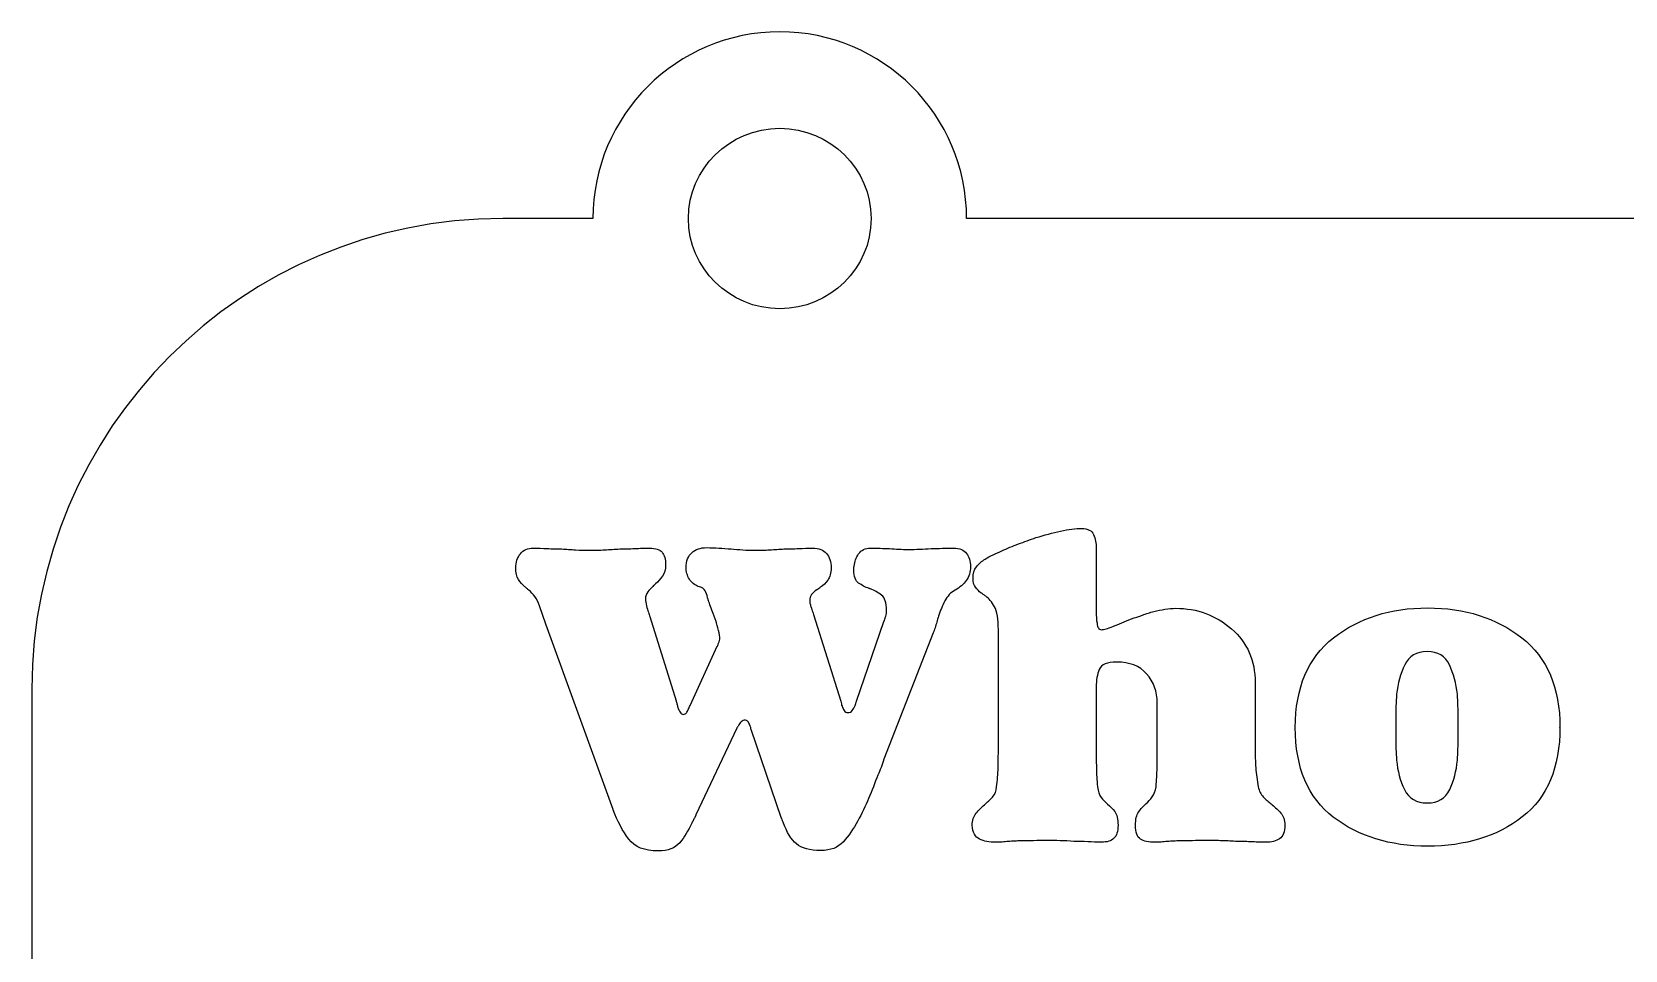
# Model space of a CAD drawing. Extents: x 0 to 771, y 958 to 1701.
# Drawn here: x 0.1 to 96.8, y 1537.2 to 1592.9 of the extents above; entities that cross this region are included whole.
import ezdxf

# ---------------------------------------------------------------- set-up
doc = ezdxf.new("R2010")
doc.units = 0
doc.layers.add('H0114_Printing', color=7, linetype='CONTINUOUS')

msp = doc.modelspace()

# ---------------------------------------------------------------- linework, layer by layer
at = {"layer": 'H0114_Printing', "color": 1}
for points in [[(34.183799, 1581.60936), (28.702799, 1581.60936)], [(117.839797, 1581.60936), (56.860799, 1581.60936)], [(0.1248, 1553.032361), (0.1248, 1525.148362)]]:
    msp.add_lwpolyline(points, dxfattribs=at)
msp.add_lwpolyline([(45.522799, 1576.129361)], close=True, dxfattribs=at)
at = {"layer": 'H0114_Printing', "color": 4}
for points in [[(64.727498, 1561.588961), (64.727498, 1557.691961), (64.753498, 1557.188961)], [(39.837299, 1560.314561), (39.837299, 1560.395561)], [(50.016299, 1560.253561), (50.016299, 1560.373561)], [(35.410299, 1545.710561), (31.328299, 1556.976561), (30.930299, 1558.089561)], [(37.637299, 1557.426561), (39.227299, 1552.310561)], [(47.577299, 1557.559561), (49.220299, 1552.284561)], [(50.175299, 1552.284561), (51.845299, 1557.135561)], [(54.840299, 1556.446561), (51.845299, 1548.759561)], [(58.789499, 1549.421961), (58.789499, 1556.631961)], [(40.075299, 1552.019561), (41.719299, 1555.624561)], [(64.727498, 1553.155961), (64.727498, 1552.676961), (64.727498, 1549.433961)], [(74.376498, 1553.424961), (74.376498, 1549.421961)], [(68.438498, 1549.407961), (68.438498, 1552.171961)], [(82.911398, 1551.330061), (82.911398, 1550.085061)], [(86.701398, 1550.058061), (86.701398, 1550.721061), (86.701398, 1551.357061)], [(42.912299, 1550.641561), (40.420299, 1545.392561)], [(45.616299, 1545.233561), (43.813299, 1550.508561)], [(92.877398, 1550.694061), (92.877398, 1550.721061)], [(58.789499, 1549.395961), (58.789499, 1549.421961)], [(35.410299, 1545.684561), (35.410299, 1545.710561)]]:
    msp.add_lwpolyline(points, dxfattribs=at)
at = {"layer": 'H0114_Printing', "color": 1}
for points in [[(45.522799, 1592.94836), (39.259799, 1592.94836), (34.183799, 1587.87236), (34.183799, 1581.60936)], [(56.860799, 1581.60936), (56.860799, 1587.87236), (51.784799, 1592.94836), (45.522799, 1592.94836)], [(39.977799, 1581.60936), (39.977799, 1584.63636), (42.459799, 1587.09036), (45.522799, 1587.09036)], [(45.522799, 1587.09036), (48.584799, 1587.09036), (51.066799, 1584.63636), (51.066799, 1581.60936)], [(28.702799, 1581.60936), (12.9198, 1581.60936), (0.1248, 1568.815361), (0.1248, 1553.032361)], [(45.522799, 1576.129361), (42.459799, 1576.129361), (39.977799, 1578.583361), (39.977799, 1581.60936)], [(51.066799, 1581.60936), (51.066799, 1578.583361), (48.584799, 1576.129361), (45.522799, 1576.129361)]]:
    msp.add_open_spline(points, degree=3, dxfattribs=at)
at = {"layer": 'H0114_Printing', "color": 4}
for points in [[(60.008498, 1561.839961), (60.362498, 1561.972961), (60.715498, 1562.100961), (61.069498, 1562.224961)], [(61.069498, 1562.224961), (61.581498, 1562.383961), (62.080498, 1562.516961), (62.566498, 1562.622961)], [(62.566498, 1562.622961), (63.052498, 1562.727961), (63.481498, 1562.780961), (63.852498, 1562.780961)], [(63.852498, 1562.780961), (64.223498, 1562.780961), (64.462498, 1562.657961), (64.567498, 1562.409961)], [(64.567498, 1562.409961), (64.674498, 1562.162961), (64.727498, 1561.888961), (64.727498, 1561.588961)], [(29.499299, 1560.395561), (29.499299, 1560.731561), (29.591299, 1561.014561), (29.777299, 1561.244561)], [(29.777299, 1561.244561), (29.963299, 1561.473561), (30.223299, 1561.588561), (30.559299, 1561.588561)], [(30.559299, 1561.588561), (30.842299, 1561.588561), (31.125299, 1561.579561), (31.407299, 1561.561561)], [(31.407299, 1561.561561), (31.690299, 1561.544561), (31.981299, 1561.535561), (32.282299, 1561.535561)], [(32.282299, 1561.535561), (32.564299, 1561.517561), (32.847299, 1561.499561), (33.131299, 1561.482561)], [(33.131299, 1561.482561), (33.413299, 1561.464561), (33.696299, 1561.455561), (33.978299, 1561.455561)], [(33.978299, 1561.455561), (34.279299, 1561.455561), (34.584299, 1561.464561), (34.893299, 1561.482561)], [(34.893299, 1561.482561), (35.202299, 1561.499561), (35.507299, 1561.517561), (35.807299, 1561.535561)], [(35.807299, 1561.535561), (36.108299, 1561.535561), (36.413299, 1561.544561), (36.722299, 1561.561561)], [(36.722299, 1561.561561), (37.031299, 1561.579561), (37.336299, 1561.588561), (37.637299, 1561.588561)], [(37.637299, 1561.588561), (37.990299, 1561.588561), (38.237299, 1561.504561), (38.379299, 1561.336561)], [(38.379299, 1561.336561), (38.520299, 1561.168561), (38.591299, 1560.916561), (38.591299, 1560.581561)], [(39.837299, 1560.395561), (39.837299, 1560.802561), (39.952299, 1561.106561), (40.181299, 1561.310561)], [(40.181299, 1561.310561), (40.411299, 1561.513561), (40.711299, 1561.615561), (41.083299, 1561.615561)], [(41.083299, 1561.615561), (41.330299, 1561.615561), (41.577299, 1561.606561), (41.825299, 1561.588561)], [(41.825299, 1561.588561), (42.072299, 1561.570561), (42.320299, 1561.552561), (42.567299, 1561.535561)], [(42.567299, 1561.535561), (42.797299, 1561.517561), (43.035299, 1561.499561), (43.283299, 1561.482561)], [(43.283299, 1561.482561), (43.530299, 1561.464561), (43.777299, 1561.455561), (44.025299, 1561.455561)], [(44.025299, 1561.455561), (44.325299, 1561.455561), (44.622299, 1561.464561), (44.913299, 1561.482561)], [(44.913299, 1561.482561), (45.205299, 1561.499561), (45.491299, 1561.517561), (45.774299, 1561.535561)], [(45.774299, 1561.535561), (46.074299, 1561.535561), (46.371299, 1561.544561), (46.663299, 1561.561561)], [(46.663299, 1561.561561), (46.954299, 1561.579561), (47.241299, 1561.588561), (47.524299, 1561.588561)], [(47.524299, 1561.588561), (47.895299, 1561.588561), (48.173299, 1561.482561), (48.359299, 1561.270561)], [(48.359299, 1561.270561), (48.545299, 1561.058561), (48.637299, 1560.766561), (48.637299, 1560.395561)], [(50.042299, 1560.494561), (50.060299, 1560.760561), (50.148299, 1561.009561), (50.308299, 1561.241561)], [(50.308299, 1561.241561), (50.466299, 1561.472561), (50.705299, 1561.588561), (51.023299, 1561.588561)], [(51.023299, 1561.588561), (51.217299, 1561.588561), (51.412299, 1561.583561), (51.606299, 1561.575561)], [(51.606299, 1561.575561), (51.801299, 1561.566561), (51.995299, 1561.561561), (52.189299, 1561.561561)], [(52.189299, 1561.561561), (52.365299, 1561.544561), (52.551299, 1561.530561), (52.746299, 1561.522561)], [(52.746299, 1561.522561), (52.940299, 1561.513561), (53.134299, 1561.508561), (53.329299, 1561.508561)], [(53.329299, 1561.508561), (53.559299, 1561.508561), (53.789299, 1561.513561), (54.018299, 1561.522561)], [(54.018299, 1561.522561), (54.248299, 1561.530561), (54.478299, 1561.544561), (54.708299, 1561.561561)], [(54.708299, 1561.561561), (54.937299, 1561.561561), (55.167299, 1561.566561), (55.397299, 1561.575561)], [(55.397299, 1561.575561), (55.626299, 1561.583561), (55.856299, 1561.588561), (56.086299, 1561.588561)], [(56.086299, 1561.588561), (56.439299, 1561.588561), (56.696299, 1561.482561), (56.855299, 1561.270561)], [(56.855299, 1561.270561), (57.013299, 1561.058561), (57.093299, 1560.793561), (57.093299, 1560.475561)], [(57.464499, 1560.455961), (57.605499, 1560.643961), (57.782499, 1560.799961), (57.994499, 1560.925961)], [(57.994499, 1560.925961), (58.135499, 1561.014961), (58.294499, 1561.097961), (58.471499, 1561.177961)], [(58.471499, 1561.177961), (58.647499, 1561.256961), (58.825499, 1561.340961), (59.001499, 1561.428961)], [(59.001499, 1561.428961), (59.319499, 1561.570961), (59.655499, 1561.707961), (60.008498, 1561.839961)], [(29.658299, 1559.685561), (29.552299, 1559.854561), (29.499299, 1560.091561), (29.499299, 1560.395561)], [(38.591299, 1560.581561), (38.591299, 1560.294561), (38.529299, 1560.061561), (38.406299, 1559.883561)], [(40.089299, 1559.630561), (39.938299, 1559.835561), (39.854299, 1560.063561), (39.837299, 1560.314561)], [(48.637299, 1560.395561), (48.637299, 1560.072561), (48.571299, 1559.822561), (48.439299, 1559.643561)], [(50.016299, 1560.373561), (50.016299, 1560.418561), (50.024299, 1560.458561), (50.042299, 1560.494561)], [(50.308299, 1559.466561), (50.113299, 1559.599561), (50.016299, 1559.862561), (50.016299, 1560.253561)], [(57.093299, 1560.475561), (57.093299, 1560.137561), (57.009299, 1559.852561), (56.841299, 1559.621561)], [(57.251499, 1559.771961), (57.251499, 1560.040961), (57.322499, 1560.267961), (57.464499, 1560.455961)], [(30.055299, 1559.242561), (29.896299, 1559.368561), (29.764299, 1559.514561), (29.658299, 1559.685561)], [(30.174299, 1559.135561), (30.130299, 1559.171561), (30.091299, 1559.206561), (30.055299, 1559.242561)], [(30.294299, 1559.028561), (30.259299, 1559.063561), (30.219299, 1559.099561), (30.174299, 1559.135561)], [(30.652299, 1558.639561), (30.537299, 1558.791561), (30.418299, 1558.920561), (30.294299, 1559.028561)], [(37.822299, 1559.265561), (37.698299, 1559.157561), (37.592299, 1559.045561), (37.504299, 1558.929561)], [(37.889299, 1559.346561), (37.862299, 1559.327561), (37.839299, 1559.300561), (37.822299, 1559.265561)], [(37.981299, 1559.426561), (37.946299, 1559.390561), (37.915299, 1559.364561), (37.889299, 1559.346561)], [(38.406299, 1559.883561), (38.281299, 1559.704561), (38.140299, 1559.551561), (37.981299, 1559.426561)], [(40.658299, 1559.240561), (40.429299, 1559.294561), (40.238299, 1559.423561), (40.089299, 1559.630561)], [(40.990299, 1558.998561), (40.928299, 1559.124561), (40.818299, 1559.204561), (40.658299, 1559.240561)], [(41.135299, 1558.595561), (41.100299, 1558.739561), (41.052299, 1558.872561), (40.990299, 1558.998561)], [(47.762299, 1559.052561), (47.639299, 1558.962561), (47.537299, 1558.868561), (47.457299, 1558.770561)], [(47.868299, 1559.119561), (47.833299, 1559.093561), (47.798299, 1559.070561), (47.762299, 1559.052561)], [(48.001299, 1559.213561), (47.948299, 1559.177561), (47.904299, 1559.146561), (47.868299, 1559.119561)], [(48.439299, 1559.643561), (48.306299, 1559.464561), (48.160299, 1559.320561), (48.001299, 1559.213561)], [(50.944299, 1559.133561), (50.713299, 1559.221561), (50.502299, 1559.333561), (50.308299, 1559.466561)], [(50.983299, 1559.119561), (50.974299, 1559.128561), (50.961299, 1559.133561), (50.944299, 1559.133561)], [(51.023299, 1559.106561), (51.005299, 1559.106561), (50.992299, 1559.109561), (50.983299, 1559.119561)], [(51.699299, 1558.732561), (51.496299, 1558.892561), (51.271299, 1559.016561), (51.023299, 1559.106561)], [(56.166299, 1559.034561), (55.900299, 1558.891561), (55.693299, 1558.674561), (55.542299, 1558.380561)], [(56.841299, 1559.621561), (56.673299, 1559.390561), (56.448299, 1559.194561), (56.166299, 1559.034561)], [(57.398499, 1559.207961), (57.300499, 1559.332961), (57.251499, 1559.520961), (57.251499, 1559.771961)], [(57.755499, 1558.859961), (57.614499, 1558.965961), (57.495499, 1559.082961), (57.398499, 1559.207961)], [(30.930299, 1558.089561), (30.859299, 1558.304561), (30.767299, 1558.487561), (30.652299, 1558.639561)], [(37.504299, 1558.929561), (37.416299, 1558.813561), (37.372299, 1558.674561), (37.372299, 1558.513561)], [(37.372299, 1558.513561), (37.372299, 1558.372561), (37.389299, 1558.231561), (37.425299, 1558.089561)], [(37.425299, 1558.089561), (37.460299, 1557.948561), (37.504299, 1557.815561), (37.557299, 1557.691561)], [(41.162299, 1558.515561), (41.144299, 1558.550561), (41.135299, 1558.577561), (41.135299, 1558.595561)], [(41.176299, 1558.461561), (41.166299, 1558.479561), (41.162299, 1558.496561), (41.162299, 1558.515561)], [(41.188299, 1558.407561), (41.188299, 1558.425561), (41.184299, 1558.443561), (41.176299, 1558.461561)], [(41.321299, 1558.036561), (41.268299, 1558.178561), (41.224299, 1558.301561), (41.188299, 1558.407561)], [(41.480299, 1557.612561), (41.427299, 1557.753561), (41.374299, 1557.895561), (41.321299, 1558.036561)], [(47.457299, 1558.770561), (47.379299, 1558.671561), (47.338299, 1558.550561), (47.338299, 1558.407561)], [(47.338299, 1558.407561), (47.338299, 1558.337561), (47.347299, 1558.266561), (47.365299, 1558.195561)], [(47.365299, 1558.195561), (47.382299, 1558.124561), (47.400299, 1558.053561), (47.418299, 1557.983561)], [(47.418299, 1557.983561), (47.435299, 1557.965561), (47.448299, 1557.943561), (47.457299, 1557.917561)], [(52.004299, 1557.798561), (52.004299, 1558.260561), (51.902299, 1558.572561), (51.699299, 1558.732561)], [(55.542299, 1558.380561), (55.392299, 1558.087561), (55.264299, 1557.779561), (55.158299, 1557.460561)], [(57.875499, 1558.778961), (57.831499, 1558.813961), (57.790499, 1558.840961), (57.755499, 1558.859961)], [(58.020499, 1558.671961), (57.967499, 1558.706961), (57.919499, 1558.742961), (57.875499, 1558.778961)], [(58.551499, 1558.026961), (58.392499, 1558.312961), (58.214499, 1558.527961), (58.020499, 1558.671961)], [(58.789499, 1556.631961), (58.789499, 1557.275961), (58.709499, 1557.740961), (58.551499, 1558.026961)], [(37.557299, 1557.691561), (37.575299, 1557.638561), (37.588299, 1557.590561), (37.597299, 1557.546561)], [(37.597299, 1557.546561), (37.606299, 1557.501561), (37.619299, 1557.462561), (37.637299, 1557.426561)], [(41.560299, 1557.400561), (41.542299, 1557.470561), (41.515299, 1557.541561), (41.480299, 1557.612561)], [(41.640299, 1557.188561), (41.604299, 1557.258561), (41.577299, 1557.329561), (41.560299, 1557.400561)], [(41.798299, 1556.591561), (41.746299, 1556.794561), (41.693299, 1556.993561), (41.640299, 1557.188561)], [(47.457299, 1557.917561), (47.467299, 1557.890561), (47.471299, 1557.868561), (47.471299, 1557.851561)], [(47.471299, 1557.851561), (47.489299, 1557.798561), (47.506299, 1557.748561), (47.524299, 1557.705561)], [(47.524299, 1557.705561), (47.542299, 1557.660561), (47.559299, 1557.612561), (47.577299, 1557.559561)], [(51.845299, 1557.135561), (51.862299, 1557.170561), (51.880299, 1557.218561), (51.898299, 1557.281561)], [(51.898299, 1557.281561), (51.915299, 1557.343561), (51.933299, 1557.400561), (51.951299, 1557.453561)], [(51.951299, 1557.453561), (51.968299, 1557.506561), (51.981299, 1557.563561), (51.991299, 1557.625561)], [(51.991299, 1557.625561), (51.999299, 1557.687561), (52.004299, 1557.745561), (52.004299, 1557.798561)], [(55.052299, 1557.099561), (55.016299, 1556.983561), (54.981299, 1556.864561), (54.946299, 1556.740561)], [(55.158299, 1557.460561), (55.122299, 1557.335561), (55.087299, 1557.215561), (55.052299, 1557.099561)], [(64.753498, 1557.188961), (64.753498, 1557.152961), (64.758498, 1557.116961), (64.767498, 1557.081961)], [(64.767498, 1557.081961), (64.775498, 1557.046961), (64.780498, 1557.019961), (64.780498, 1557.002961)], [(65.747498, 1556.830961), (66.074498, 1556.962961), (66.450498, 1557.116961), (66.874498, 1557.294961)], [(66.874498, 1557.294961), (67.086498, 1557.364961), (67.307498, 1557.439961), (67.537498, 1557.519961)], [(67.537498, 1557.519961), (67.766498, 1557.598961), (67.996498, 1557.674961), (68.226498, 1557.744961)], [(68.226498, 1557.744961), (68.455498, 1557.797961), (68.681498, 1557.841961), (68.901498, 1557.877961)], [(68.901498, 1557.877961), (69.123498, 1557.912961), (69.339498, 1557.930961), (69.551498, 1557.930961)], [(69.551498, 1557.930961), (70.858498, 1557.930961), (71.990498, 1557.514961), (72.944498, 1556.684961)], [(79.133398, 1556.141061), (80.679398, 1557.352061), (82.584398, 1557.957061), (84.846398, 1557.957061)], [(84.846398, 1557.957061), (87.107398, 1557.957061), (89.011398, 1557.352061), (90.558398, 1556.141061)], [(41.878299, 1556.048561), (41.878299, 1556.207561), (41.851299, 1556.388561), (41.798299, 1556.591561)], [(41.838299, 1555.889561), (41.865299, 1555.942561), (41.878299, 1555.995561), (41.878299, 1556.048561)], [(54.893299, 1556.593561), (54.875299, 1556.547561), (54.858299, 1556.499561), (54.840299, 1556.446561)], [(54.946299, 1556.740561), (54.928299, 1556.686561), (54.911299, 1556.637561), (54.893299, 1556.593561)], [(64.780498, 1557.002961), (64.797498, 1556.896961), (64.824498, 1556.807961), (64.859498, 1556.737961)], [(64.859498, 1556.737961), (64.894498, 1556.666961), (64.956498, 1556.631961), (65.045498, 1556.631961)], [(65.045498, 1556.631961), (65.186498, 1556.631961), (65.420498, 1556.697961), (65.747498, 1556.830961)], [(72.944498, 1556.684961), (73.898498, 1555.853961), (74.376498, 1554.766961), (74.376498, 1553.424961)], [(76.814398, 1550.694061), (76.814398, 1553.115061), (77.587398, 1554.931061), (79.133398, 1556.141061)], [(90.558398, 1556.141061), (92.104398, 1554.931061), (92.877398, 1553.115061), (92.877398, 1550.694061)], [(41.719299, 1555.624561), (41.736299, 1555.624561), (41.750299, 1555.637561), (41.759299, 1555.664561)], [(41.759299, 1555.664561), (41.767299, 1555.690561), (41.772299, 1555.712561), (41.772299, 1555.730561)], [(41.772299, 1555.730561), (41.789299, 1555.783561), (41.812299, 1555.836561), (41.838299, 1555.889561)], [(84.819398, 1555.307061), (84.165398, 1555.307061), (83.710398, 1555.037061), (83.454398, 1554.498061)], [(86.171398, 1554.498061), (85.924398, 1555.037061), (85.473398, 1555.307061), (84.819398, 1555.307061)], [(64.912498, 1554.217961), (64.789498, 1553.916961), (64.727498, 1553.562961), (64.727498, 1553.155961)], [(65.972498, 1554.669961), (65.389498, 1554.669961), (65.036498, 1554.519961), (64.912498, 1554.217961)], [(67.788498, 1553.952961), (67.355498, 1554.430961), (66.750498, 1554.669961), (65.972498, 1554.669961)], [(83.454398, 1554.498061), (83.198398, 1553.959061), (83.034398, 1553.362061), (82.964398, 1552.709061)], [(86.649398, 1552.709061), (86.577398, 1553.362061), (86.418398, 1553.959061), (86.171398, 1554.498061)], [(68.438498, 1552.171961), (68.438498, 1552.879961), (68.221498, 1553.473961), (67.788498, 1553.952961)], [(39.227299, 1552.310561), (39.244299, 1552.257561), (39.263299, 1552.195561), (39.280299, 1552.125561)], [(49.220299, 1552.284561), (49.238299, 1552.231561), (49.251299, 1552.178561), (49.260299, 1552.125561)], [(50.135299, 1552.151561), (50.144299, 1552.204561), (50.157299, 1552.248561), (50.175299, 1552.284561)], [(82.964398, 1552.709061), (82.946398, 1552.461061), (82.933398, 1552.222061), (82.924398, 1551.993061)], [(86.688398, 1551.993061), (86.679398, 1552.222061), (86.665398, 1552.461061), (86.649398, 1552.709061)], [(39.280299, 1552.125561), (39.297299, 1552.054561), (39.316299, 1551.984561), (39.333299, 1551.913561)], [(39.333299, 1551.913561), (39.369299, 1551.807561), (39.413299, 1551.710561), (39.466299, 1551.621561)], [(39.466299, 1551.621561), (39.519299, 1551.533561), (39.589299, 1551.488561), (39.678299, 1551.488561)], [(39.678299, 1551.488561), (39.748299, 1551.488561), (39.805299, 1551.520561), (39.850299, 1551.582561)], [(39.850299, 1551.582561), (39.894299, 1551.643561), (39.934299, 1551.710561), (39.969299, 1551.780561)], [(39.969299, 1551.780561), (39.987299, 1551.833561), (40.005299, 1551.877561), (40.022299, 1551.913561)], [(40.022299, 1551.913561), (40.040299, 1551.948561), (40.058299, 1551.984561), (40.075299, 1552.019561)], [(49.260299, 1552.125561), (49.269299, 1552.072561), (49.282299, 1552.028561), (49.300299, 1551.993561)], [(49.300299, 1551.993561), (49.336299, 1551.887561), (49.380299, 1551.793561), (49.433299, 1551.714561)], [(49.433299, 1551.714561), (49.486299, 1551.635561), (49.556299, 1551.595561), (49.645299, 1551.595561)], [(49.645299, 1551.595561), (49.768299, 1551.595561), (49.861299, 1551.639561), (49.923299, 1551.727561)], [(49.923299, 1551.727561), (49.985299, 1551.815561), (50.042299, 1551.913561), (50.095299, 1552.019561)], [(50.095299, 1552.019561), (50.113299, 1552.054561), (50.126299, 1552.099561), (50.135299, 1552.151561)], [(82.924398, 1551.993061), (82.915398, 1551.763061), (82.911398, 1551.542061), (82.911398, 1551.330061)], [(86.701398, 1551.357061), (86.701398, 1551.551061), (86.696398, 1551.763061), (86.688398, 1551.993061)], [(42.925299, 1550.680561), (42.916299, 1550.671561), (42.912299, 1550.658561), (42.912299, 1550.641561)], [(42.965299, 1550.720561), (42.947299, 1550.702561), (42.934299, 1550.689561), (42.925299, 1550.680561)], [(42.991299, 1550.773561), (42.973299, 1550.755561), (42.965299, 1550.737561), (42.965299, 1550.720561)], [(43.177299, 1551.038561), (43.106299, 1550.968561), (43.044299, 1550.879561), (42.991299, 1550.773561)], [(43.442299, 1551.144561), (43.336299, 1551.144561), (43.247299, 1551.109561), (43.177299, 1551.038561)], [(43.614299, 1551.012561), (43.570299, 1551.082561), (43.512299, 1551.126561), (43.442299, 1551.144561)], [(43.734299, 1550.773561), (43.697299, 1550.861561), (43.658299, 1550.941561), (43.614299, 1551.012561)], [(43.773299, 1550.614561), (43.764299, 1550.667561), (43.751299, 1550.720561), (43.734299, 1550.773561)], [(43.813299, 1550.508561), (43.795299, 1550.526561), (43.782299, 1550.561561), (43.773299, 1550.614561)], [(79.120398, 1545.247061), (77.583398, 1546.422061), (76.814398, 1548.238061), (76.814398, 1550.694061)], [(92.877398, 1550.721061), (92.877398, 1548.264061), (92.113398, 1546.444061), (90.585398, 1545.260061)], [(58.776499, 1548.241961), (58.784499, 1548.621961), (58.789499, 1549.006961), (58.789499, 1549.395961)], [(64.727498, 1549.433961), (64.727498, 1549.026961), (64.731498, 1548.631961), (64.740498, 1548.250961)], [(68.425498, 1548.250961), (68.434498, 1548.631961), (68.438498, 1549.017961), (68.438498, 1549.407961)], [(74.376498, 1549.421961), (74.376498, 1549.014961), (74.389498, 1548.621961), (74.415498, 1548.241961)], [(82.911398, 1550.085061), (82.911398, 1549.854061), (82.915398, 1549.625061), (82.924398, 1549.395061)], [(82.924398, 1549.395061), (82.933398, 1549.165061), (82.946398, 1548.935061), (82.964398, 1548.706061)], [(86.649398, 1548.706061), (86.665398, 1548.935061), (86.679398, 1549.165061), (86.688398, 1549.395061)], [(86.688398, 1549.395061), (86.696398, 1549.625061), (86.701398, 1549.846061), (86.701398, 1550.058061)], [(51.845299, 1548.759561), (51.791299, 1548.581561), (51.734299, 1548.414561), (51.672299, 1548.255561)], [(82.964398, 1548.706061), (83.017398, 1548.052061), (83.176398, 1547.455061), (83.441398, 1546.917061)], [(86.185398, 1546.917061), (86.440398, 1547.455061), (86.596398, 1548.052061), (86.649398, 1548.706061)], [(51.474299, 1547.804561), (51.297299, 1547.327561), (51.111299, 1546.854561), (50.917299, 1546.386561)], [(51.672299, 1548.255561), (51.610299, 1548.096561), (51.544299, 1547.945561), (51.474299, 1547.804561)], [(58.683499, 1547.088961), (58.736499, 1547.476961), (58.767499, 1547.861961), (58.776499, 1548.241961)], [(64.740498, 1548.250961), (64.749498, 1547.869961), (64.771498, 1547.484961), (64.806498, 1547.094961)], [(68.359498, 1547.094961), (68.393498, 1547.484961), (68.415498, 1547.869961), (68.425498, 1548.250961)], [(74.415498, 1548.241961), (74.442498, 1547.861961), (74.490498, 1547.476961), (74.561498, 1547.088961)], [(50.917299, 1546.386561), (50.722299, 1545.918561), (50.502299, 1545.462561), (50.254299, 1545.021561)], [(57.941499, 1546.001961), (58.117499, 1546.143961), (58.281499, 1546.297961), (58.431499, 1546.465961)], [(58.431499, 1546.465961), (58.581499, 1546.633961), (58.665499, 1546.840961), (58.683499, 1547.088961)], [(64.806498, 1547.094961), (64.841498, 1546.810961), (64.916498, 1546.594961), (65.031498, 1546.443961)], [(65.031498, 1546.443961), (65.147498, 1546.292961), (65.274498, 1546.155961), (65.416498, 1546.031961)], [(67.749498, 1546.058961), (67.890498, 1546.182961), (68.018498, 1546.319961), (68.133498, 1546.470961)], [(68.133498, 1546.470961), (68.248498, 1546.621961), (68.323498, 1546.828961), (68.359498, 1547.094961)], [(74.561498, 1547.088961), (74.614498, 1546.840961), (74.716498, 1546.638961), (74.866498, 1546.478961)], [(74.866498, 1546.478961), (75.016498, 1546.319961), (75.180498, 1546.177961), (75.356498, 1546.055961)], [(83.441398, 1546.917061), (83.706398, 1546.378061), (84.165398, 1546.108061), (84.819398, 1546.108061)], [(84.819398, 1546.108061), (85.473398, 1546.108061), (85.928398, 1546.378061), (86.185398, 1546.917061)], [(36.351299, 1543.908561), (35.989299, 1544.385561), (35.675299, 1544.977561), (35.410299, 1545.684561)], [(57.199499, 1544.756961), (57.199499, 1545.056961), (57.278499, 1545.299961), (57.437499, 1545.484961)], [(57.437499, 1545.484961), (57.596499, 1545.670961), (57.764499, 1545.842961), (57.941499, 1546.001961)], [(65.416498, 1546.031961), (65.575498, 1545.907961), (65.721498, 1545.756961), (65.853498, 1545.579961)], [(65.853498, 1545.579961), (65.986498, 1545.402961), (66.052498, 1545.127961), (66.052498, 1544.756961)], [(67.113498, 1544.756961), (67.113498, 1545.110961), (67.179498, 1545.379961), (67.311498, 1545.566961)], [(67.311498, 1545.566961), (67.444498, 1545.752961), (67.590498, 1545.916961), (67.749498, 1546.058961)], [(75.356498, 1546.055961), (75.356498, 1546.036961), (75.361498, 1546.028961), (75.370498, 1546.028961)], [(75.370498, 1546.028961), (75.378498, 1546.028961), (75.392498, 1546.019961), (75.409498, 1546.001961)], [(75.409498, 1546.001961), (75.603498, 1545.842961), (75.781498, 1545.674961), (75.939498, 1545.497961)], [(75.939498, 1545.497961), (76.098498, 1545.321961), (76.178498, 1545.073961), (76.178498, 1544.756961)], [(40.181299, 1544.888561), (39.969299, 1544.429561), (39.727299, 1544.031561), (39.452299, 1543.695561)], [(40.288299, 1545.087561), (40.252299, 1545.025561), (40.216299, 1544.959561), (40.181299, 1544.888561)], [(40.394299, 1545.286561), (40.358299, 1545.215561), (40.323299, 1545.149561), (40.288299, 1545.087561)], [(40.407299, 1545.326561), (40.398299, 1545.317561), (40.394299, 1545.304561), (40.394299, 1545.286561)], [(40.420299, 1545.392561), (40.420299, 1545.357561), (40.415299, 1545.335561), (40.407299, 1545.326561)], [(45.669299, 1545.087561), (45.651299, 1545.131561), (45.633299, 1545.180561), (45.616299, 1545.233561)], [(45.722299, 1544.941561), (45.704299, 1544.994561), (45.686299, 1545.043561), (45.669299, 1545.087561)], [(46.530299, 1543.616561), (46.221299, 1543.881561), (45.951299, 1544.323561), (45.722299, 1544.941561)], [(50.254299, 1545.021561), (49.989299, 1544.526561), (49.698299, 1544.102561), (49.380299, 1543.748561)], [(57.649499, 1543.907961), (57.384499, 1544.031961), (57.234499, 1544.314961), (57.199499, 1544.756961)], [(66.052498, 1544.756961), (66.052498, 1544.384961), (65.968498, 1544.119961), (65.800498, 1543.960961)], [(67.418498, 1543.907961), (67.214498, 1544.031961), (67.113498, 1544.314961), (67.113498, 1544.756961)], [(76.178498, 1544.756961), (76.178498, 1544.349961), (76.072498, 1544.075961), (75.860498, 1543.934961)], [(84.846398, 1543.484061), (82.566398, 1543.484061), (80.658398, 1544.071061), (79.120398, 1545.247061)], [(90.585398, 1545.260061), (89.056398, 1544.076061), (87.143398, 1543.484061), (84.846398, 1543.484061)], [(38.140299, 1543.192561), (37.309299, 1543.192561), (36.713299, 1543.431561), (36.351299, 1543.908561)], [(39.452299, 1543.695561), (39.178299, 1543.360561), (38.741299, 1543.192561), (38.140299, 1543.192561)], [(48.028299, 1543.218561), (47.338299, 1543.218561), (46.839299, 1543.351561), (46.530299, 1543.616561)], [(49.380299, 1543.748561), (49.061299, 1543.395561), (48.611299, 1543.218561), (48.028299, 1543.218561)], [(58.630499, 1543.722961), (58.241499, 1543.722961), (57.914499, 1543.784961), (57.649499, 1543.907961)], [(59.014499, 1543.735961), (58.882499, 1543.726961), (58.753499, 1543.722961), (58.630499, 1543.722961)], [(59.399499, 1543.775961), (59.275499, 1543.757961), (59.147499, 1543.744961), (59.014499, 1543.735961)], [(59.783499, 1543.788961), (59.650499, 1543.779961), (59.522499, 1543.775961), (59.399499, 1543.775961)], [(60.167498, 1543.801961), (60.044498, 1543.801961), (59.916499, 1543.797961), (59.783499, 1543.788961)], [(60.923498, 1543.815961), (60.666498, 1543.806961), (60.415498, 1543.801961), (60.167498, 1543.801961)], [(61.705498, 1543.828961), (61.440498, 1543.828961), (61.179498, 1543.824961), (60.923498, 1543.815961)], [(62.540498, 1543.815961), (62.266498, 1543.824961), (61.987498, 1543.828961), (61.705498, 1543.828961)], [(63.375498, 1543.775961), (63.092498, 1543.793961), (62.814498, 1543.806961), (62.540498, 1543.815961)], [(64.210498, 1543.748961), (63.936498, 1543.766961), (63.658498, 1543.775961), (63.375498, 1543.775961)], [(65.045498, 1543.722961), (64.762498, 1543.722961), (64.484498, 1543.731961), (64.210498, 1543.748961)], [(65.800498, 1543.960961), (65.632498, 1543.801961), (65.380498, 1543.722961), (65.045498, 1543.722961)], [(68.279498, 1543.722961), (67.907498, 1543.722961), (67.620498, 1543.784961), (67.418498, 1543.907961)], [(68.663498, 1543.735961), (68.531498, 1543.726961), (68.403498, 1543.722961), (68.279498, 1543.722961)], [(69.048498, 1543.775961), (68.923498, 1543.757961), (68.796498, 1543.744961), (68.663498, 1543.735961)], [(69.432498, 1543.788961), (69.299498, 1543.779961), (69.171498, 1543.775961), (69.048498, 1543.775961)], [(69.817498, 1543.801961), (69.692498, 1543.801961), (69.564498, 1543.797961), (69.432498, 1543.788961)], [(70.572498, 1543.815961), (70.316498, 1543.806961), (70.064498, 1543.801961), (69.817498, 1543.801961)], [(71.354498, 1543.828961), (71.089498, 1543.828961), (70.827498, 1543.824961), (70.572498, 1543.815961)], [(72.268498, 1543.815961), (71.959498, 1543.824961), (71.654498, 1543.828961), (71.354498, 1543.828961)], [(73.182498, 1543.775961), (72.882498, 1543.793961), (72.577498, 1543.806961), (72.268498, 1543.815961)], [(74.097498, 1543.748961), (73.788498, 1543.766961), (73.483498, 1543.775961), (73.182498, 1543.775961)], [(75.012498, 1543.722961), (74.711498, 1543.722961), (74.406498, 1543.731961), (74.097498, 1543.748961)], [(75.860498, 1543.934961), (75.648498, 1543.793961), (75.365498, 1543.722961), (75.012498, 1543.722961)]]:
    msp.add_open_spline(points, degree=3, dxfattribs=at)

doc.saveas('drawing.dxf')
